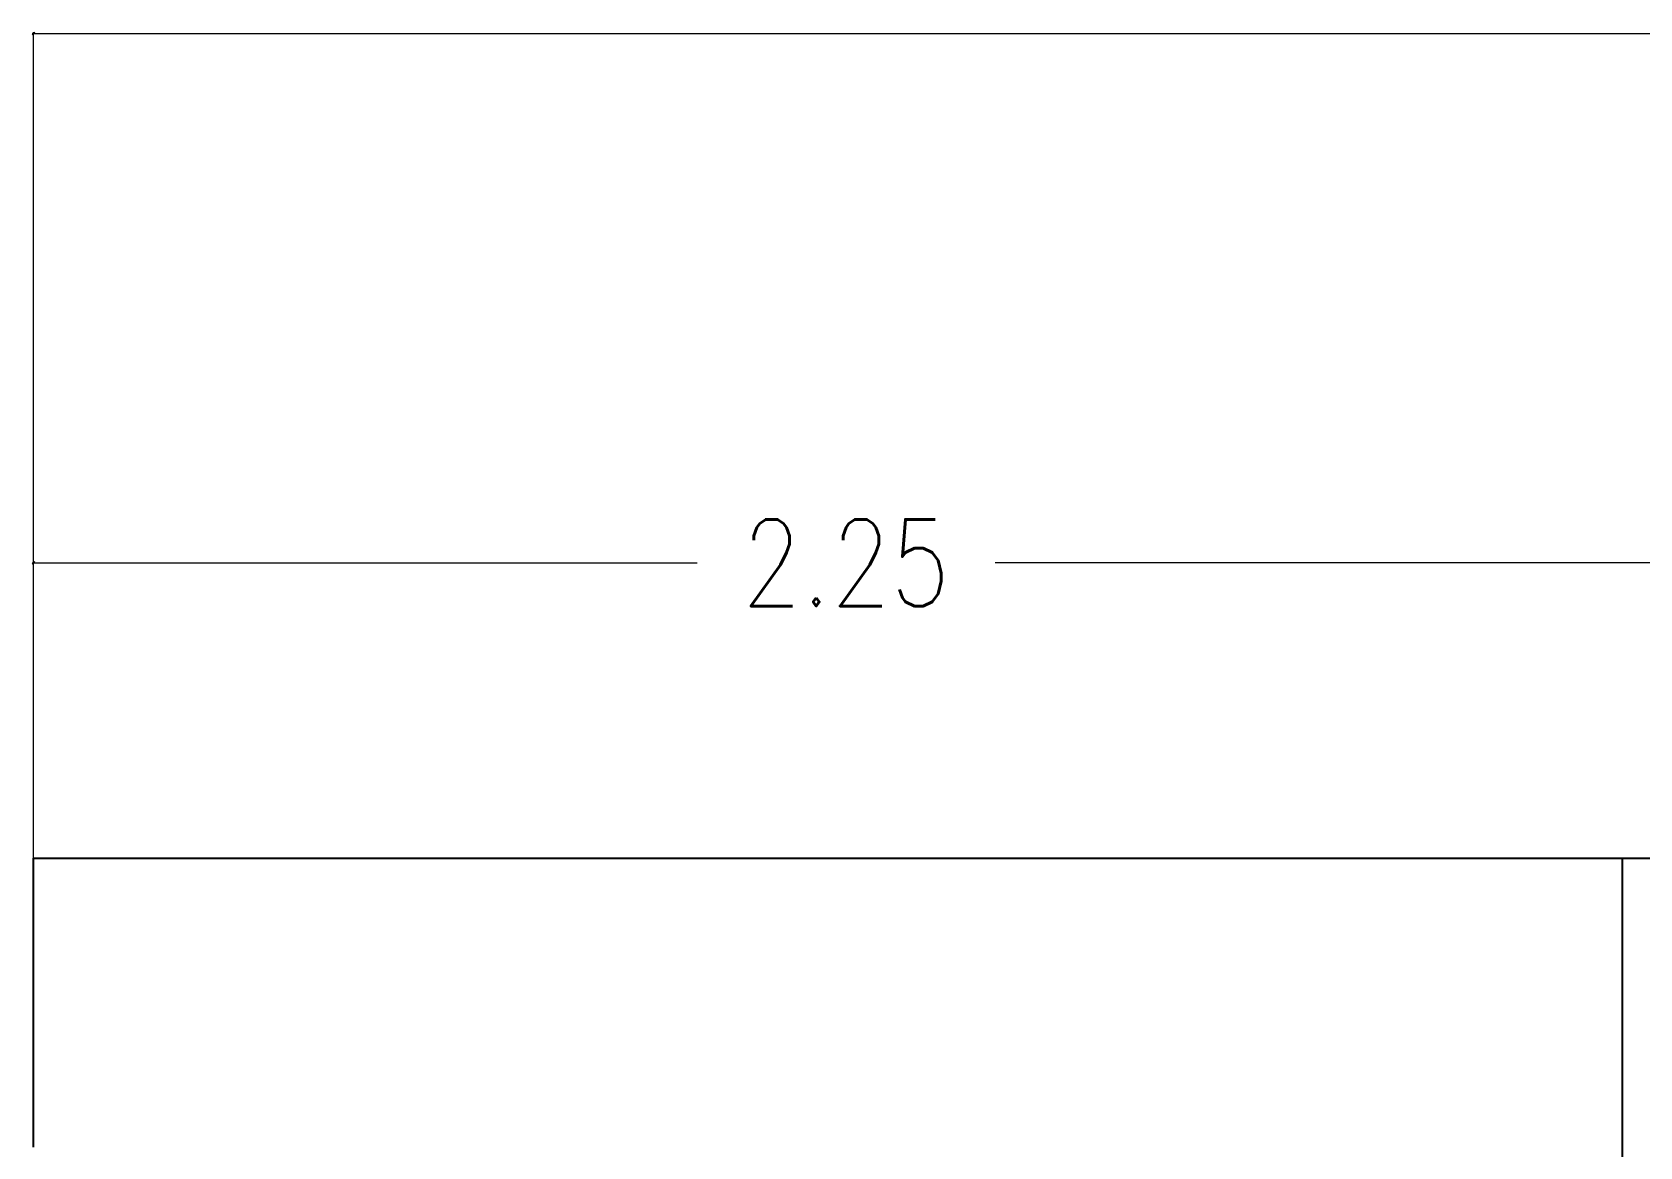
# Paper-space layout 'A000' of a CAD drawing. Header units: millimetres. Extents: x 0 to 841, y 0 to 594.
# Drawn here: x 492.26 to 536.77, y 134.91 to 165.77 of the extents above; entities that cross this region are included whole.
import ezdxf

# ---------------------------------------------------------------- set-up
doc = ezdxf.new("R2010")
doc.units = ezdxf.units.MM
doc.header["$MEASUREMENT"] = 0
doc.layers.add('A-ANNO-DIMS', color=3, linetype='Continuous', lineweight=18)
doc.layers.add('A-ELEV-MBE1', color=7, linetype='Continuous', lineweight=25)
doc.styles.add('E-ROMANS', font='romans.shx', dxfattribs={"width": 0.8})

# ---------------------------------------------------------------- blocks, each defined once
blk = doc.blocks.new('_Oblique')
at = {"color": 0, "linetype": 'ByBlock', "lineweight": -2}
blk.add_line((-0.5, -0.5), (0.5, 0.5), dxfattribs=at)

psp = doc.layouts.new('A000')

# ---------------------------------------------------------------- linework, layer by layer
at = {"layer": 'A-ANNO-DIMS'}
for p, q in [((492.257, 165.733), (585.667, 165.733)), ((492.293, 142.92), (492.293, 165.769)), ((492.257, 151.08), (510.667, 151.08)), ((492.293, 134.92), (492.293, 151.116)), ((537.329, 151.08), (518.919, 151.08))]:
    psp.add_line(p, q, dxfattribs=at)
at = {"layer": 'A-ELEV-MBE1'}
for p, q in [((492.293, 142.896), (556.293, 142.896)), ((492.293, 134.896), (492.293, 142.896)), ((536.293, 86.896), (536.293, 142.896))]:
    psp.add_line(p, q, dxfattribs=at)

# ---------------------------------------------------------------- block references
at = {"layer": 'A-ANNO-DIMS', "xscale": 0.07200000000000001, "yscale": 0.07200000000000001, "zscale": 0.07200000000000001, "rotation": 180}
for p in [(492.293, 165.733), (492.293, 151.08)]:
    psp.add_blockref('_Oblique', p, dxfattribs=at)

# ---------------------------------------------------------------- texts
at = {"layer": 'A-ANNO-DIMS', "insert": (514.793, 151.08), "char_height": 2.4, "attachment_point": 5, "style": 'E-ROMANS', "bg_fill": 3, "box_fill_scale": 1.25, "bg_fill_color": 256, "bg_fill_true_color": 13158600, "bg_fill_transparency": 0}
psp.add_mtext('\\A1;2.25', dxfattribs=at)

doc.saveas('drawing.dxf')
